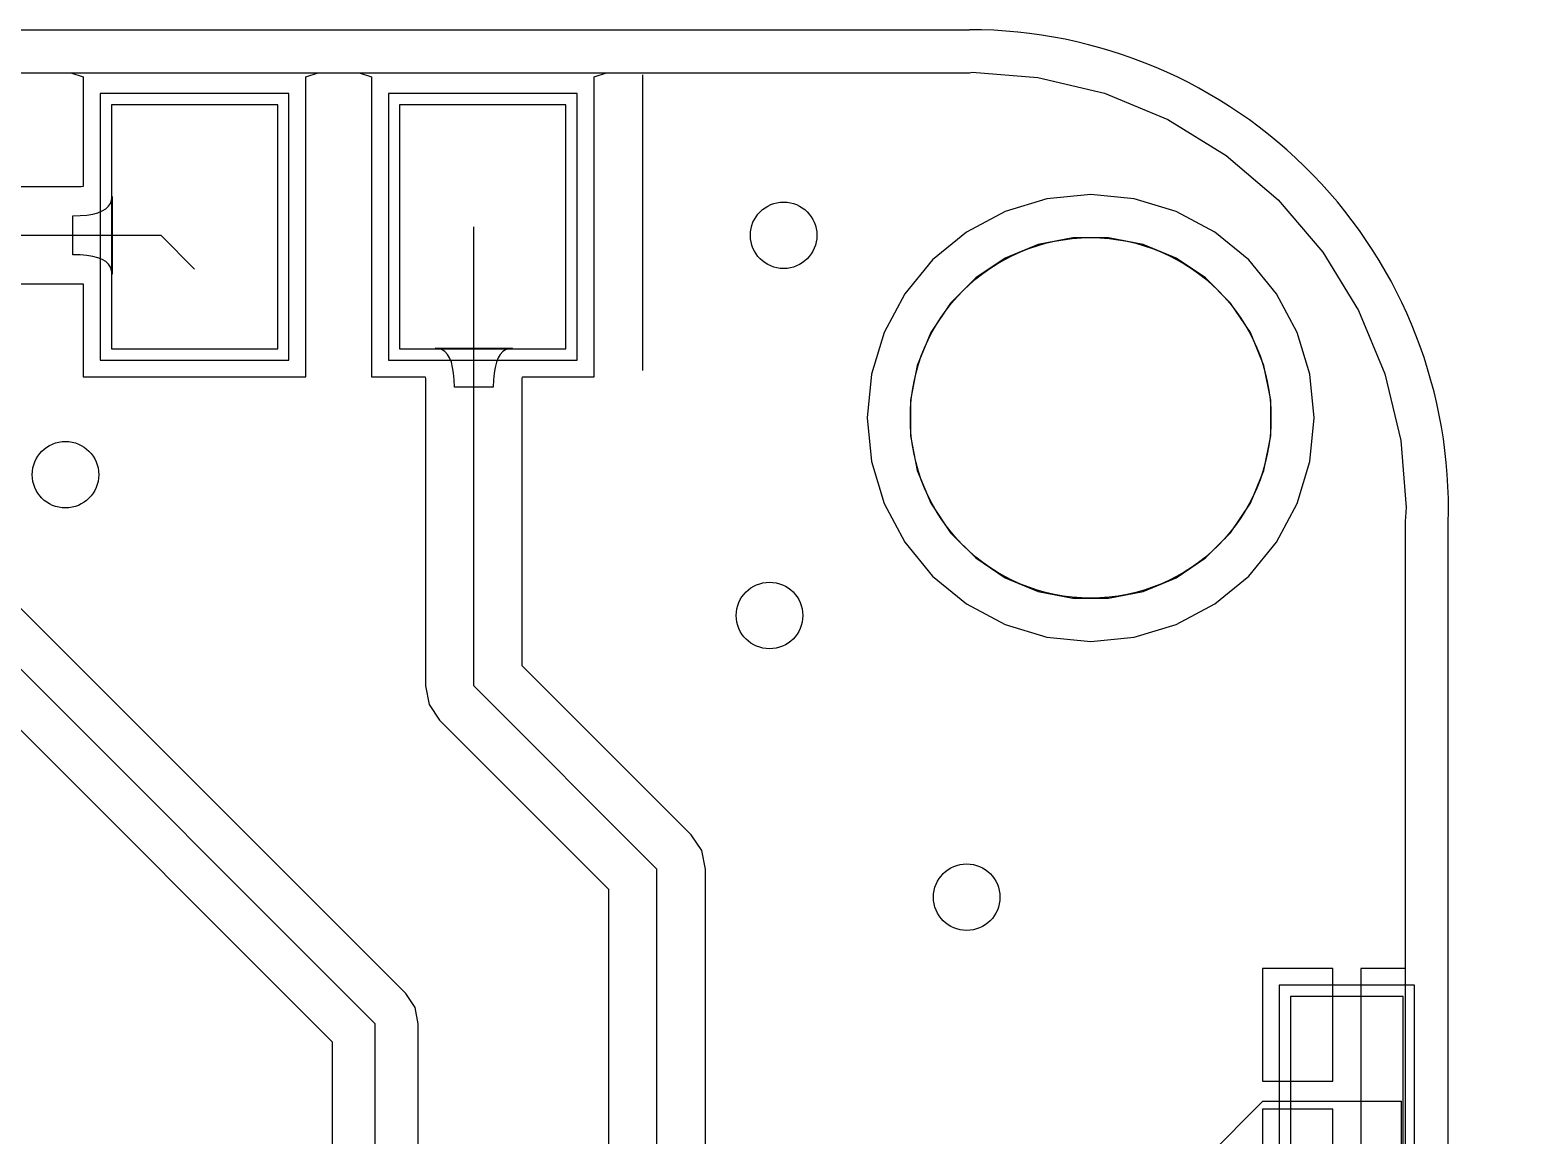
# Model space of a CAD drawing. Header units: millimetres. Extents: x 75.2 to 114.1, y 58.8 to 103.8.
# Drawn here: x 100.77 to 114.14, y 93.86 to 103.84 of the extents above; entities that cross this region are included whole.
import ezdxf

# ---------------------------------------------------------------- set-up
doc = ezdxf.new("R2010")
doc.units = ezdxf.units.MM
for name, color, linetype in [('BottomLayer', 5, 'Continuous'), ('BottomSolder', 6, 'Continuous'), ('KeepOutLayer', 6, 'Continuous'), ('MultiLayer', 9, 'Continuous'), ('TopLayer', 1, 'Continuous'), ('TopOverlay', 2, 'Continuous'), ('TopPaste', 8, 'Continuous'), ('TopSolder', 216, 'Continuous')]:
    doc.layers.add(name, color=color, linetype=linetype)

# ---------------------------------------------------------------- blocks, each defined once
blk = doc.blocks.new('SWITCH_SIDE_6')
at = {"layer": 'BottomLayer'}
for centre in [(0, 0), (2.3, 0)]:
    blk.add_circle(centre, 0.475, dxfattribs=at)
at = {"layer": 'BottomSolder'}
for centre in [(0, 0), (2.3, 0)]:
    blk.add_circle(centre, 0.577, dxfattribs=at)
at = {"layer": 'MultiLayer'}
for centre in [(0, 0), (2.3, 0)]:
    blk.add_circle(centre, 0.475, dxfattribs=at)
at = {"layer": 'TopLayer'}
for p, q in [((-0.437, 2.286), (-1.58, 2.286)), ((-1.58, 2.286), (-1.58, 0.762)), ((-0.437, 0.762), (-0.437, 2.286)), ((3.881, 2.286), (2.738, 2.286)), ((2.738, 2.286), (2.738, 0.762)), ((3.881, 0.762), (3.881, 2.286)), ((-1.58, 0.762), (-0.437, 0.762)), ((2.738, 0.762), (3.881, 0.762)), ((-3.295, 0), (-3.295, -1.016)), ((-1.517, 0), (-3.295, 0)), ((-1.517, -1.016), (-1.517, 0)), ((3.817, 0), (3.817, -1.016)), ((5.595, 0), (3.817, 0)), ((5.595, -1.016), (5.595, 0)), ((-3.295, -1.016), (-1.517, -1.016)), ((3.817, -1.016), (5.595, -1.016))]:
    blk.add_line(p, q, dxfattribs=at)
for centre in [(0, 0), (2.3, 0)]:
    blk.add_circle(centre, 0.475, dxfattribs=at)
at = {"layer": 'TopOverlay'}
for p, q in [((-1.85, 1.5), (-1.85, 0.75)), ((-1.85, 1.5), (4.15, 1.5)), ((4.15, 1.5), (4.15, 0.75)), ((-1.85, 0.75), (-2.35, 0.25)), ((4.15, 0.75), (4.65, 0.25)), ((-2.35, 0.25), (-2.35, -1)), ((4.65, 0.25), (4.65, -1)), ((-2.35, -1), (0.15, -1)), ((0.15, -1), (0.4, -1.25)), ((0.15, -1), (2.15, -1)), ((2.15, -1), (1.9, -1.25)), ((2.15, -1), (4.65, -1)), ((0.4, -1.25), (0.4, -1.75)), ((1.9, -1.25), (1.9, -1.75)), ((0.4, -1.75), (0.65, -2)), ((1.9, -1.75), (1.65, -2)), ((0.65, -2), (1.65, -2))]:
    blk.add_line(p, q, dxfattribs=at)
at = {"layer": 'TopPaste'}
for p, q in [((-0.437, 2.286), (-1.58, 2.286)), ((-1.58, 2.286), (-1.58, 0.762)), ((-0.437, 0.762), (-0.437, 2.286)), ((3.881, 2.286), (2.738, 2.286)), ((2.738, 2.286), (2.738, 0.762)), ((3.881, 0.762), (3.881, 2.286)), ((-1.58, 0.762), (-0.437, 0.762)), ((2.738, 0.762), (3.881, 0.762)), ((-3.295, 0), (-3.295, -1.016)), ((-1.517, 0), (-3.295, 0)), ((-1.517, -1.016), (-1.517, 0)), ((3.817, 0), (3.817, -1.016)), ((5.595, 0), (3.817, 0)), ((5.595, -1.016), (5.595, 0)), ((-3.295, -1.016), (-1.517, -1.016)), ((3.817, -1.016), (5.595, -1.016))]:
    blk.add_line(p, q, dxfattribs=at)
at = {"layer": 'TopSolder'}
for p, q in [((-0.336, 2.388), (-1.682, 2.388)), ((-1.682, 2.388), (-1.682, 0.66)), ((-0.336, 0.66), (-0.336, 2.388)), ((3.982, 2.388), (2.636, 2.388)), ((2.636, 2.388), (2.636, 0.66)), ((3.982, 0.66), (3.982, 2.388)), ((-1.682, 0.66), (-0.336, 0.66)), ((2.636, 0.66), (3.982, 0.66)), ((-3.396, 0.102), (-3.396, -1.118)), ((-1.415, 0.102), (-3.396, 0.102)), ((-1.415, -1.118), (-1.415, 0.102)), ((3.716, 0.102), (3.716, -1.118)), ((5.697, 0.102), (3.716, 0.102)), ((5.697, -1.118), (5.697, 0.102)), ((-3.396, -1.118), (-1.415, -1.118)), ((3.716, -1.118), (5.697, -1.118))]:
    blk.add_line(p, q, dxfattribs=at)
for centre in [(0, 0), (2.3, 0)]:
    blk.add_circle(centre, 0.577, dxfattribs=at)
blk = doc.blocks.new('LED3528_19')
at = {"layer": 'TopLayer'}
for p, q in [((-2.101, 1.151), (-2.101, -1.049)), ((-0.601, 1.151), (-2.101, 1.151)), ((-0.601, -1.049), (-0.601, 1.151)), ((0.499, 1.151), (0.499, -1.049)), ((1.999, 1.151), (0.499, 1.151)), ((1.999, -1.049), (1.999, 1.151)), ((-2.101, -1.049), (-0.601, -1.049)), ((0.499, -1.049), (1.999, -1.049))]:
    blk.add_line(p, q, dxfattribs=at)
at = {"layer": 'TopOverlay'}
blk.add_line((-2.794, 1.346), (-2.794, -1.321), dxfattribs=at)
at = {"layer": 'TopPaste'}
for p, q in [((-2.101, 1.151), (-2.101, -1.049)), ((-0.601, 1.151), (-2.101, 1.151)), ((-0.601, -1.049), (-0.601, 1.151)), ((0.499, 1.151), (0.499, -1.049)), ((1.999, 1.151), (0.499, 1.151)), ((1.999, -1.049), (1.999, 1.151)), ((-2.101, -1.049), (-0.601, -1.049)), ((0.499, -1.049), (1.999, -1.049))]:
    blk.add_line(p, q, dxfattribs=at)
at = {"layer": 'TopSolder'}
for p, q in [((-2.202, 1.252), (-2.202, -1.151)), ((-0.499, 1.252), (-2.202, 1.252)), ((-0.499, -1.151), (-0.499, 1.252)), ((0.398, 1.252), (0.398, -1.151)), ((2.101, 1.252), (0.398, 1.252)), ((2.101, -1.151), (2.101, 1.252)), ((-2.202, -1.151), (-0.499, -1.151)), ((0.398, -1.151), (2.101, -1.151))]:
    blk.add_line(p, q, dxfattribs=at)

msp = doc.modelspace()

# ---------------------------------------------------------------- linework, layer by layer
at = {"layer": 'BottomLayer'}
for p, q in [((80.288, 103.447), (109.245, 103.447)), ((109.245, 103.447), (109.27, 103.452)), ((109.27, 103.452), (109.861, 103.405)), ((109.861, 103.405), (110.462, 103.261)), ((110.462, 103.261), (111.033, 103.024)), ((111.033, 103.024), (111.56, 102.701)), ((111.56, 102.701), (112.03, 102.3)), ((109.944, 102.311), (109.566, 102.196)), ((110.338, 102.35), (109.944, 102.311)), ((110.731, 102.311), (110.338, 102.35)), ((111.109, 102.196), (110.731, 102.311)), ((112.03, 102.3), (112.432, 101.83)), ((109.566, 102.196), (109.217, 102.01)), ((111.458, 102.01), (111.109, 102.196)), ((109.217, 102.01), (108.912, 101.759)), ((111.763, 101.759), (111.458, 102.01)), ((112.432, 101.83), (112.754, 101.303)), ((108.912, 101.759), (108.661, 101.454)), ((112.014, 101.454), (111.763, 101.759)), ((108.661, 101.454), (108.475, 101.105)), ((112.2, 101.105), (112.014, 101.454)), ((112.754, 101.303), (112.991, 100.732)), ((108.475, 101.105), (108.36, 100.727)), ((112.315, 100.727), (112.2, 101.105)), ((108.36, 100.727), (108.321, 100.334)), ((112.354, 100.334), (112.315, 100.727)), ((112.991, 100.732), (113.135, 100.131)), ((108.321, 100.334), (108.36, 99.94)), ((112.315, 99.94), (112.354, 100.334)), ((113.135, 100.131), (113.183, 99.525)), ((108.36, 99.94), (108.475, 99.562)), ((112.2, 99.562), (112.315, 99.94)), ((108.475, 99.562), (108.661, 99.213)), ((112.014, 99.213), (112.2, 99.562)), ((113.183, 99.525), (113.175, 99.4)), ((113.175, 99.4), (113.175, 99.4)), ((113.175, 99.4), (113.175, 99.274)), ((113.175, 99.274), (113.175, 77.775)), ((108.661, 99.213), (108.912, 98.908)), ((111.763, 98.908), (112.014, 99.213)), ((108.912, 98.908), (109.217, 98.657)), ((111.458, 98.657), (111.763, 98.908)), ((104.161, 95.144), (100.603, 98.702)), ((109.217, 98.657), (109.566, 98.471)), ((111.109, 98.471), (111.458, 98.657)), ((100.328, 98.427), (103.886, 94.869)), ((109.566, 98.471), (109.944, 98.356)), ((110.731, 98.356), (111.109, 98.471)), ((109.944, 98.356), (110.338, 98.317)), ((110.338, 98.317), (110.731, 98.356)), ((100.167, 98.039), (103.498, 94.708)), ((104.245, 95.018), (104.161, 95.144)), ((104.274, 94.869), (104.245, 95.018)), ((103.886, 73.279), (103.886, 94.869)), ((104.274, 73.44), (104.274, 94.869)), ((103.498, 94.708), (103.498, 73.279))]:
    msp.add_line(p, q, dxfattribs=at)
for centre in [(107.569, 101.981), (101.092, 99.822), (107.442, 98.552), (109.22, 96.012)]:
    msp.add_circle(centre, 0.3, dxfattribs=at)
at = {"layer": 'KeepOutLayer'}
for p, q in [((80.162, 103.835), (109.245, 103.835)), ((113.563, 77.775), (113.563, 99.388))]:
    msp.add_line(p, q, dxfattribs=at)
msp.add_circle((110.338, 100.334), 1.626, dxfattribs=at)
msp.add_arc((109.245, 99.515), 4.32, 358.3153, 90, dxfattribs=at)
at = {"layer": 'MultiLayer'}
for p, q in [((109.863, 101.897), (109.568, 101.774)), ((110.177, 101.959), (109.863, 101.897)), ((110.338, 101.959), (110.177, 101.959)), ((110.498, 101.959), (110.338, 101.959)), ((110.812, 101.897), (110.498, 101.959)), ((111.108, 101.774), (110.812, 101.897)), ((109.568, 101.774), (109.301, 101.596)), ((111.374, 101.596), (111.108, 101.774)), ((109.301, 101.596), (109.075, 101.37)), ((111.6, 101.37), (111.374, 101.596)), ((109.075, 101.37), (108.897, 101.104)), ((111.778, 101.104), (111.6, 101.37)), ((108.897, 101.104), (108.774, 100.808)), ((111.901, 100.808), (111.778, 101.104)), ((108.774, 100.808), (108.712, 100.494)), ((111.963, 100.494), (111.901, 100.808)), ((108.712, 100.494), (108.712, 100.334)), ((111.963, 100.334), (111.963, 100.494)), ((108.712, 100.334), (108.712, 100.334)), ((108.712, 100.334), (108.712, 100.173)), ((111.963, 100.173), (111.963, 100.334)), ((108.712, 100.173), (108.774, 99.859)), ((111.901, 99.859), (111.963, 100.173)), ((108.774, 99.859), (108.897, 99.564)), ((111.778, 99.564), (111.901, 99.859)), ((108.897, 99.564), (109.075, 99.297)), ((111.6, 99.297), (111.778, 99.564)), ((109.075, 99.297), (109.301, 99.071)), ((111.374, 99.071), (111.6, 99.297)), ((109.301, 99.071), (109.568, 98.893)), ((111.108, 98.893), (111.374, 99.071)), ((109.568, 98.893), (109.863, 98.77)), ((110.812, 98.77), (111.108, 98.893)), ((109.863, 98.77), (110.177, 98.708)), ((110.177, 98.708), (110.338, 98.708)), ((110.338, 98.708), (110.498, 98.708)), ((110.498, 98.708), (110.812, 98.77))]:
    msp.add_line(p, q, dxfattribs=at)
for centre in [(107.569, 101.981), (101.092, 99.822), (107.442, 98.552), (109.22, 96.012)]:
    msp.add_circle(centre, 0.3, dxfattribs=at)
at = {"layer": 'TopLayer'}
for p, q in [((91.905, 103.447), (101.14, 103.447)), ((101.14, 103.447), (101.252, 103.411)), ((101.252, 103.411), (101.252, 103.32)), ((103.26, 103.411), (103.372, 103.447)), ((103.26, 103.32), (103.26, 103.411)), ((103.372, 103.447), (103.74, 103.447)), ((103.74, 103.447), (103.852, 103.411)), ((103.852, 103.411), (103.852, 103.32)), ((105.86, 103.411), (105.972, 103.447)), ((105.86, 103.32), (105.86, 103.411)), ((105.972, 103.447), (109.245, 103.447)), ((109.245, 103.447), (109.27, 103.452)), ((109.27, 103.452), (109.861, 103.405)), ((109.861, 103.405), (110.462, 103.261)), ((101.252, 103.32), (101.252, 102.42)), ((103.26, 100.703), (103.26, 103.32)), ((103.852, 103.32), (103.852, 100.703)), ((105.86, 100.703), (105.86, 103.32)), ((110.462, 103.261), (111.033, 103.024)), ((111.033, 103.024), (111.56, 102.701)), ((111.56, 102.701), (112.03, 102.3)), ((101.234, 102.418), (96.393, 102.418)), ((101.252, 102.42), (101.234, 102.418)), ((101.498, 102.268), (101.508, 102.298)), ((101.508, 102.298), (101.512, 102.331)), ((101.512, 102.331), (101.512, 101.631)), ((109.944, 102.311), (109.566, 102.196)), ((110.338, 102.35), (109.944, 102.311)), ((110.731, 102.311), (110.338, 102.35)), ((111.109, 102.196), (110.731, 102.311)), ((112.03, 102.3), (112.432, 101.83)), ((101.226, 102.158), (101.286, 102.163)), ((101.286, 102.163), (101.339, 102.172)), ((101.339, 102.172), (101.385, 102.184)), ((101.385, 102.184), (101.424, 102.2)), ((101.424, 102.2), (101.455, 102.219)), ((101.455, 102.219), (101.48, 102.242)), ((101.48, 102.242), (101.498, 102.268)), ((109.566, 102.196), (109.217, 102.01)), ((111.458, 102.01), (111.109, 102.196)), ((101.159, 102.156), (101.226, 102.158)), ((101.159, 101.806), (101.159, 102.156)), ((104.775, 97.917), (104.775, 102.057)), ((96.393, 101.981), (101.951, 101.981)), ((101.951, 101.981), (102.256, 101.676)), ((109.217, 102.01), (108.912, 101.759)), ((111.763, 101.759), (111.458, 102.01)), ((101.226, 101.804), (101.159, 101.806)), ((101.286, 101.799), (101.226, 101.804)), ((101.339, 101.79), (101.286, 101.799)), ((101.385, 101.778), (101.339, 101.79)), ((101.424, 101.762), (101.385, 101.778)), ((101.455, 101.743), (101.424, 101.762)), ((112.432, 101.83), (112.754, 101.303)), ((101.48, 101.72), (101.455, 101.743)), ((101.498, 101.694), (101.48, 101.72)), ((101.508, 101.664), (101.498, 101.694)), ((101.512, 101.631), (101.508, 101.664)), ((108.912, 101.759), (108.661, 101.454)), ((112.014, 101.454), (111.763, 101.759)), ((96.574, 101.544), (101.234, 101.544)), ((101.234, 101.544), (101.252, 101.542)), ((101.252, 101.542), (101.252, 100.703)), ((108.661, 101.454), (108.475, 101.105)), ((112.2, 101.105), (112.014, 101.454)), ((112.754, 101.303), (112.991, 100.732)), ((108.475, 101.105), (108.36, 100.727)), ((112.315, 100.727), (112.2, 101.105)), ((104.458, 100.96), (104.425, 100.963)), ((104.425, 100.963), (105.125, 100.963)), ((104.488, 100.949), (104.458, 100.96)), ((105.092, 100.96), (105.062, 100.949)), ((105.125, 100.963), (105.092, 100.96)), ((104.514, 100.932), (104.488, 100.949)), ((104.537, 100.907), (104.514, 100.932)), ((104.556, 100.875), (104.537, 100.907)), ((104.572, 100.836), (104.556, 100.875)), ((104.584, 100.79), (104.572, 100.836)), ((104.978, 100.836), (104.966, 100.79)), ((104.994, 100.875), (104.978, 100.836)), ((105.013, 100.907), (104.994, 100.875)), ((105.036, 100.932), (105.013, 100.907)), ((105.062, 100.949), (105.036, 100.932)), ((101.252, 100.703), (103.26, 100.703)), ((103.852, 100.703), (104.336, 100.703)), ((104.336, 100.703), (104.338, 100.685)), ((104.593, 100.737), (104.584, 100.79)), ((104.598, 100.677), (104.593, 100.737)), ((104.957, 100.737), (104.952, 100.677)), ((104.966, 100.79), (104.957, 100.737)), ((105.212, 100.685), (105.214, 100.703)), ((105.214, 100.703), (105.86, 100.703)), ((108.36, 100.727), (108.321, 100.334)), ((112.354, 100.334), (112.315, 100.727)), ((112.991, 100.732), (113.135, 100.131)), ((104.338, 100.685), (104.338, 97.917)), ((104.6, 100.61), (104.598, 100.677)), ((104.95, 100.61), (104.6, 100.61)), ((104.952, 100.677), (104.95, 100.61)), ((105.212, 98.098), (105.212, 100.685)), ((108.321, 100.334), (108.36, 99.94)), ((112.315, 99.94), (112.354, 100.334)), ((113.135, 100.131), (113.183, 99.525)), ((108.36, 99.94), (108.475, 99.562)), ((112.2, 99.562), (112.315, 99.94)), ((108.475, 99.562), (108.661, 99.213)), ((112.014, 99.213), (112.2, 99.562)), ((113.183, 99.525), (113.175, 99.4)), ((113.175, 99.4), (113.175, 99.4)), ((113.175, 99.4), (113.175, 99.274)), ((113.175, 99.274), (113.175, 95.37)), ((108.661, 99.213), (108.912, 98.908)), ((111.763, 98.908), (112.014, 99.213)), ((108.912, 98.908), (109.217, 98.657)), ((111.458, 98.657), (111.763, 98.908)), ((109.217, 98.657), (109.566, 98.471)), ((111.109, 98.471), (111.458, 98.657)), ((109.566, 98.471), (109.944, 98.356)), ((110.731, 98.356), (111.109, 98.471)), ((109.944, 98.356), (110.338, 98.317)), ((110.338, 98.317), (110.731, 98.356)), ((106.735, 96.575), (105.212, 98.098)), ((104.338, 97.917), (104.371, 97.75)), ((104.775, 97.917), (106.426, 96.266)), ((104.371, 97.75), (104.466, 97.608)), ((104.466, 97.608), (105.989, 96.085)), ((106.83, 96.433), (106.735, 96.575)), ((106.863, 96.266), (106.83, 96.433)), ((106.426, 69.469), (106.426, 96.266)), ((106.863, 69.469), (106.863, 96.266)), ((105.989, 96.085), (105.989, 69.65)), ((112.522, 95.37), (111.887, 95.37)), ((111.887, 95.37), (111.887, 94.354)), ((112.522, 94.354), (112.522, 95.37)), ((113.175, 95.37), (112.776, 95.37)), ((112.776, 95.37), (112.776, 94.227)), ((111.887, 94.354), (112.522, 94.354)), ((112.776, 94.227), (112.776, 93.084)), ((112.522, 94.1), (111.887, 94.1)), ((111.887, 94.1), (111.887, 93.084)), ((112.522, 93.084), (112.522, 94.1))]:
    msp.add_line(p, q, dxfattribs=at)
for centre in [(107.569, 101.981), (101.092, 99.822), (107.442, 98.552), (109.22, 96.012)]:
    msp.add_circle(centre, 0.3, dxfattribs=at)

# ---------------------------------------------------------------- block references
for name, p, rotation in [('LED3528_19', (103.505, 102.108), 180), ('SWITCH_SIDE_6', (112.141, 89.521), 90)]:
    msp.add_blockref(name, p, dxfattribs=dict(rotation=rotation))

doc.saveas('drawing.dxf')
